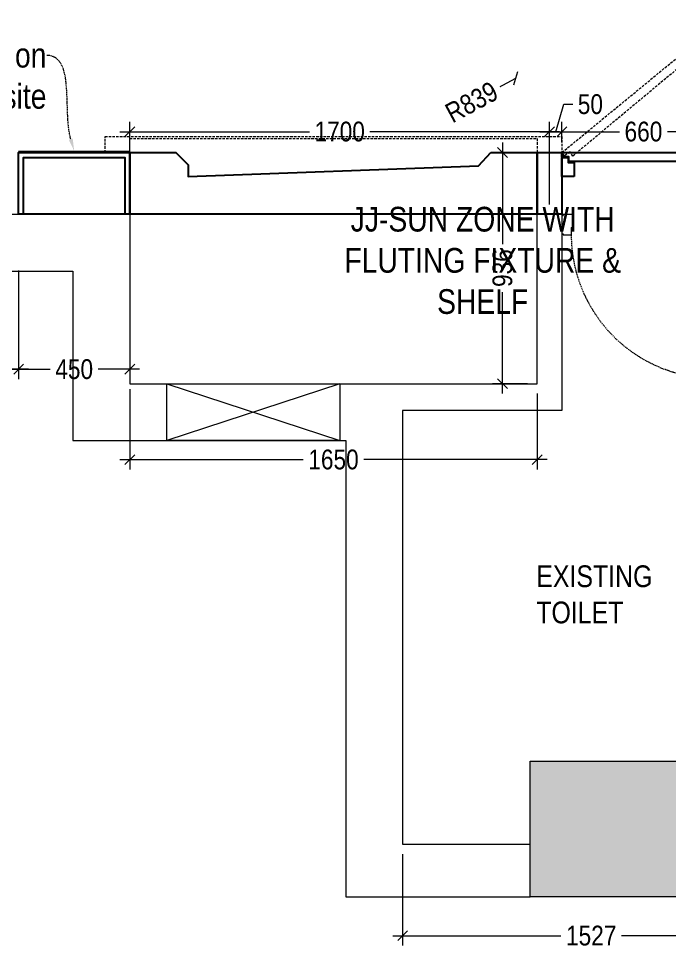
# Model space of a CAD drawing. Extents: x 4444 to 22214, y -867569 to -857440.
# Drawn here: x 15339 to 17974, y -867569 to -863796 of the extents above; entities that cross this region are included whole.
import ezdxf
from ezdxf import colors
from ezdxf.entities.mleader import LeaderData, LeaderLine
from ezdxf.lldxf.tags import DXFTag
from ezdxf.math import Vec2, Vec3

# ---------------------------------------------------------------- set-up
doc = ezdxf.new("R2010")
doc.units = 0
doc.header["$LTSCALE"] = 40
doc.header["$MEASUREMENT"] = 0
doc.header["$PDMODE"] = 3
for name, pattern in [('a_p6_plan_L18$0$HIDDEN', [0.375, 0.25, -0.125]), ('AUSGEZOGEN', [0]), ('HIDDEN2', [0.1875, 0.125, -0.0625])]:
    doc.linetypes.add(name, pattern=pattern)
for name, color, linetype, lineweight in [('A-WALL-MASY', 1, 'Continuous', 9), ('Column', 243, 'Continuous', 9), ('Column hatch', 8, 'Continuous', 9), ('dimensions', 149, 'Continuous', 5), ('door', 36, 'Continuous', 15), ('LENS_CURTAIN', 5, 'a_p6_plan_L18$0$HIDDEN', 9), ('LENS_HATCH', 251, 'Continuous', 5), ('LENS_PARTITION', 21, 'Continuous', 25), ('LENS_TEXT', 31, 'HIDDEN2', 5), ('Mirror', 4, 'Continuous', 15), ('text', 7, 'AUSGEZOGEN', 13)]:
    doc.layers.add(name, color=color, linetype=linetype, lineweight=lineweight)
doc.styles.get("Standard").update_dxf_attribs({"font": 'ARIALN.TTF'})
tags = doc.linetypes.add('DASHED2', pattern=[0.375, 0.25, -0.125]).pattern_tags.tags
tags[6:7] = [DXFTag(74, 4), DXFTag(75, 0), DXFTag(340, '0'), DXFTag(46, 1.0), DXFTag(50, 0.0), DXFTag(44, 0.0), DXFTag(45, 0.0)]
tags[4:5] = [DXFTag(74, 4), DXFTag(75, 0), DXFTag(340, '0'), DXFTag(46, 1.0), DXFTag(50, 0.0), DXFTag(44, 0.0), DXFTag(45, 0.0)]
doc.dimstyles.new('Working', dxfattribs={"dimscale": 0.8, "dimtxt": 100, "dimasz": 50, "dimexe": 50, "dimexo": 50, "dimgap": 25, "dimtad": 1, "dimdec": 0, "dimtxsty": 'Standard', "dimblk": 'ARCHTICK', "dimcen": 0, "dimdle": 50, "dimclrd": 250, "dimclre": 8, "dimclrt": 7, "dimazin": 3, "dimtfac": 1, "dimtdec": 0, "dimtmove": 1, "dimatfit": 3, "dimfxl": 3, "dimlwd": 5, "dimlwe": 0})

# ---------------------------------------------------------------- blocks, each defined once
blk = doc.blocks.new('_ArchTick')
blk.add_lwpolyline([(-0.5, -0.5), (0.5, 0.5)])
blk = doc.blocks.new('*D52')
at = {"layer": 'Defpoints', "color": 0, "ltscale": 50, "transparency": 16777216}
for p in [(14438.9, -864582.2), (15338.9, -864588.1), (15338.9, -865215.8)]:
    blk.add_point(p, dxfattribs=at)
at = {"layer": 'dimensions', "color": 8, "linetype": 'DASHED2', "lineweight": 0, "ltscale": 50, "transparency": 16777216}
for p, q in [((14438.9, -864815.8), (14438.9, -865255.8)), ((15338.9, -864815.8), (15338.9, -865255.8))]:
    blk.add_line(p, q, dxfattribs=at)
at = {"layer": 'dimensions', "color": 250, "linetype": 'DASHED2', "lineweight": 5, "ltscale": 50, "transparency": 16777216}
for p, q in [((14398.9, -865215.8), (14796.5, -865215.8)), ((15378.9, -865215.8), (14981.2, -865215.8))]:
    blk.add_line(p, q, dxfattribs=at)
at = {"layer": 'dimensions', "color": 250, "lineweight": 5, "ltscale": 50, "transparency": 16777216, "xscale": 40, "yscale": 40, "zscale": 40, "rotation": 180}
blk.add_blockref('_ArchTick', (14438.9, -865215.8), dxfattribs=at)
at = {"layer": 'dimensions', "color": 250, "lineweight": 5, "ltscale": 50, "transparency": 16777216, "xscale": 40, "yscale": 40, "zscale": 40}
blk.add_blockref('_ArchTick', (15338.9, -865215.8), dxfattribs=at)
at = {"layer": 'dimensions', "color": 7, "ltscale": 50, "transparency": 16777216, "insert": (14888.9, -865215.8), "char_height": 80, "attachment_point": 5, "bg_fill": 3, "box_fill_scale": 1.25, "bg_fill_color": 9, "bg_fill_true_color": 13158600, "bg_fill_transparency": 0}
blk.add_mtext('\\A1;900', dxfattribs=at)
blk = doc.blocks.new('*D53')
at = {"layer": 'Defpoints', "color": 0, "ltscale": 50, "transparency": 16777216}
for p in [(15338.9, -864588.1), (15788.9, -864588.1), (15788.9, -865215.8)]:
    blk.add_point(p, dxfattribs=at)
at = {"layer": 'dimensions', "color": 8, "linetype": 'DASHED2', "lineweight": 0, "ltscale": 50, "transparency": 16777216}
for p, q in [((15338.9, -864815.8), (15338.9, -865255.8)), ((15788.9, -864815.8), (15788.9, -865255.8))]:
    blk.add_line(p, q, dxfattribs=at)
at = {"layer": 'dimensions', "color": 250, "linetype": 'DASHED2', "lineweight": 5, "ltscale": 50, "transparency": 16777216}
for p, q in [((15298.9, -865215.8), (15470.2, -865215.8)), ((15828.9, -865215.8), (15657.6, -865215.8))]:
    blk.add_line(p, q, dxfattribs=at)
at = {"layer": 'dimensions', "color": 250, "lineweight": 5, "ltscale": 50, "transparency": 16777216, "xscale": 40, "yscale": 40, "zscale": 40, "rotation": 180}
blk.add_blockref('_ArchTick', (15338.9, -865215.8), dxfattribs=at)
at = {"layer": 'dimensions', "color": 250, "lineweight": 5, "ltscale": 50, "transparency": 16777216, "xscale": 40, "yscale": 40, "zscale": 40}
blk.add_blockref('_ArchTick', (15788.9, -865215.8), dxfattribs=at)
at = {"layer": 'dimensions', "color": 7, "ltscale": 50, "transparency": 16777216, "insert": (15563.9, -865215.8), "char_height": 80, "attachment_point": 5, "bg_fill": 3, "box_fill_scale": 1.25, "bg_fill_color": 9, "bg_fill_true_color": 13158600, "bg_fill_transparency": 0}
blk.add_mtext('\\A1;450', dxfattribs=at)
blk = doc.blocks.new('*D54')
at = {"layer": 'Defpoints', "color": 0, "ltscale": 50, "transparency": 16777216}
for p in [(15788.9, -865255.8), (17438.9, -865274.1), (17438.9, -865581.6)]:
    blk.add_point(p, dxfattribs=at)
at = {"layer": 'dimensions', "color": 8, "linetype": 'DASHED2', "lineweight": 0, "ltscale": 50, "transparency": 16777216}
for p, q in [((15788.9, -865295.8), (15788.9, -865621.6)), ((17438.9, -865314.1), (17438.9, -865621.6))]:
    blk.add_line(p, q, dxfattribs=at)
at = {"layer": 'dimensions', "color": 250, "linetype": 'DASHED2', "lineweight": 5, "ltscale": 50, "transparency": 16777216}
for p, q in [((15748.9, -865581.6), (16499.1, -865581.6)), ((17478.9, -865581.6), (16728.6, -865581.6))]:
    blk.add_line(p, q, dxfattribs=at)
at = {"layer": 'dimensions', "color": 250, "lineweight": 5, "ltscale": 50, "transparency": 16777216, "xscale": 40, "yscale": 40, "zscale": 40, "rotation": 180}
blk.add_blockref('_ArchTick', (15788.9, -865581.6), dxfattribs=at)
at = {"layer": 'dimensions', "color": 250, "lineweight": 5, "ltscale": 50, "transparency": 16777216, "xscale": 40, "yscale": 40, "zscale": 40}
blk.add_blockref('_ArchTick', (17438.9, -865581.6), dxfattribs=at)
at = {"layer": 'dimensions', "color": 7, "ltscale": 50, "transparency": 16777216, "insert": (16613.9, -865581.6), "char_height": 80, "attachment_point": 5, "bg_fill": 3, "box_fill_scale": 1.25, "bg_fill_color": 9, "bg_fill_true_color": 13158600, "bg_fill_transparency": 0}
blk.add_mtext('\\A1;1650', dxfattribs=at)
blk = doc.blocks.new('*D55')
at = {"layer": 'Defpoints', "color": 0, "ltscale": 50, "transparency": 16777216}
for p in [(17298.2, -864338.1), (17438.9, -864338.1, 0), (17438.9, -865274.1)]:
    blk.add_point(p, dxfattribs=at)
at = {"layer": 'dimensions', "color": 250, "linetype": 'DASHED2', "lineweight": 5, "ltscale": 50, "transparency": 16777216}
for p, q in [((17298.2, -864298.1), (17298.2, -864713.6)), ((17298.2, -865314.1), (17298.2, -864898.5))]:
    blk.add_line(p, q, dxfattribs=at)
at = {"layer": 'dimensions', "color": 8, "linetype": 'DASHED2', "lineweight": 0, "ltscale": 50, "transparency": 16777216}
for p, q in [((17398.9, -864338.1), (17258.2, -864338.1)), ((17398.9, -865274.1), (17258.2, -865274.1))]:
    blk.add_line(p, q, dxfattribs=at)
at = {"layer": 'dimensions', "color": 250, "lineweight": 5, "ltscale": 50, "transparency": 16777216, "xscale": 40, "yscale": 40, "zscale": 40}
for p, rotation in [((17298.2, -864338.1), 90), ((17298.2, -865274.1), -90.00000000000001)]:
    blk.add_blockref('_ArchTick', p, dxfattribs=dict(at, rotation=rotation))
at = {"layer": 'dimensions', "color": 7, "ltscale": 50, "transparency": 16777216, "insert": (17298.2, -864806.1), "char_height": 80, "attachment_point": 5, "rotation": 90, "bg_fill": 3, "box_fill_scale": 1.25, "bg_fill_color": 9, "bg_fill_true_color": 13158600, "bg_fill_transparency": 0}
blk.add_mtext('\\A1;936', dxfattribs=at)
blk = doc.blocks.new('*D56')
at = {"layer": 'Defpoints', "color": 0, "ltscale": 50, "transparency": 16777216}
for p in [(17352.8, -864037.5, 0), (16613.9, -864435, 0)]:
    blk.add_point(p, dxfattribs=at)
at = {"layer": 'dimensions', "color": 250, "linetype": 'DASHED2', "lineweight": 5, "ltscale": 50, "transparency": 16777216}
blk.add_line((17282.4, -864075.4), (17352.8, -864037.5), dxfattribs=at)
at = {"layer": 'dimensions', "color": 7, "ltscale": 50, "transparency": 16777216, "insert": (17173.2, -864134.1), "char_height": 80, "attachment_point": 5, "rotation": 28.2785, "bg_fill": 3, "box_fill_scale": 1.25, "bg_fill_color": 9, "bg_fill_true_color": 13158600, "bg_fill_transparency": 0}
blk.add_mtext('\\A1;R839', dxfattribs=at)
at = {"layer": 'dimensions', "color": 250, "lineweight": 5, "ltscale": 50, "transparency": 16777216, "xscale": 40, "yscale": 40, "zscale": 40, "rotation": 28.27850105165915}
blk.add_blockref('_ArchTick', (17352.8, -864037.5), dxfattribs=at)
blk = doc.blocks.new('*D58')
at = {"layer": 'Defpoints', "color": 0, "ltscale": 50, "transparency": 16777216}
for p in [(16893.9, -867139.1), (18420.9, -867122.1), (16893.9, -867509.3)]:
    blk.add_point(p, dxfattribs=at)
at = {"layer": 'dimensions', "color": 8, "linetype": 'DASHED2', "lineweight": 0, "ltscale": 50, "transparency": 16777216}
for p, q in [((16893.9, -867179.1), (16893.9, -867549.3)), ((18420.9, -867162.1), (18420.9, -867549.3))]:
    blk.add_line(p, q, dxfattribs=at)
at = {"layer": 'dimensions', "color": 250, "linetype": 'DASHED2', "lineweight": 5, "ltscale": 50, "transparency": 16777216}
for p, q in [((16853.9, -867509.3), (17542.5, -867509.3)), ((18460.9, -867509.3), (17772.2, -867509.3))]:
    blk.add_line(p, q, dxfattribs=at)
at = {"layer": 'dimensions', "color": 250, "lineweight": 5, "ltscale": 50, "transparency": 16777216, "xscale": 40, "yscale": 40, "zscale": 40, "rotation": 180}
blk.add_blockref('_ArchTick', (16893.9, -867509.3), dxfattribs=at)
at = {"layer": 'dimensions', "color": 250, "lineweight": 5, "ltscale": 50, "transparency": 16777216, "xscale": 40, "yscale": 40, "zscale": 40}
blk.add_blockref('_ArchTick', (18420.9, -867509.3), dxfattribs=at)
at = {"layer": 'dimensions', "color": 7, "ltscale": 50, "transparency": 16777216, "insert": (17657.4, -867509.3), "char_height": 80, "attachment_point": 5, "bg_fill": 3, "box_fill_scale": 1.25, "bg_fill_color": 9, "bg_fill_true_color": 13158600, "bg_fill_transparency": 0}
blk.add_mtext('\\A1;1527', dxfattribs=at)
blk = doc.blocks.new('*D85')
at = {"layer": 'Defpoints', "color": 0, "ltscale": 50, "transparency": 16777216}
for p in [(17488.9, -864253.8), (15788.9, -864588.1), (17488.9, -864588.1, 0)]:
    blk.add_point(p, dxfattribs=at)
at = {"layer": 'dimensions', "color": 8, "linetype": 'DASHED2', "lineweight": 0, "ltscale": 50, "transparency": 16777216}
for p, q in [((15788.9, -864548.1), (15788.9, -864213.8)), ((17488.9, -864548.1), (17488.9, -864213.8))]:
    blk.add_line(p, q, dxfattribs=at)
at = {"layer": 'dimensions', "color": 250, "linetype": 'DASHED2', "lineweight": 5, "ltscale": 50, "transparency": 16777216}
for p, q in [((15748.9, -864253.8), (16524.1, -864253.8)), ((17528.9, -864253.8), (16753.6, -864253.8))]:
    blk.add_line(p, q, dxfattribs=at)
at = {"layer": 'dimensions', "color": 250, "lineweight": 5, "ltscale": 50, "transparency": 16777216, "xscale": 40, "yscale": 40, "zscale": 40, "rotation": 180}
blk.add_blockref('_ArchTick', (15788.9, -864253.8), dxfattribs=at)
at = {"layer": 'dimensions', "color": 250, "lineweight": 5, "ltscale": 50, "transparency": 16777216, "xscale": 40, "yscale": 40, "zscale": 40}
blk.add_blockref('_ArchTick', (17488.9, -864253.8), dxfattribs=at)
at = {"layer": 'dimensions', "color": 7, "ltscale": 50, "transparency": 16777216, "insert": (16638.9, -864253.8), "char_height": 80, "attachment_point": 5, "bg_fill": 3, "box_fill_scale": 1.25, "bg_fill_color": 9, "bg_fill_true_color": 13158600, "bg_fill_transparency": 0}
blk.add_mtext('\\A1;1700', dxfattribs=at)
blk = doc.blocks.new('*D86')
at = {"layer": 'Defpoints', "color": 0, "ltscale": 50, "transparency": 16777216}
for p in [(17538.9, -864253.8), (17538.9, -864338.1, 0), (17488.9, -864588.1, 0)]:
    blk.add_point(p, dxfattribs=at)
at = {"layer": 'dimensions', "color": 250, "linetype": 'DASHED2', "lineweight": 5, "ltscale": 50, "transparency": 16777216}
for p, q in [((17513.9, -864253.8), (17547.1, -864142.9)), ((17547.1, -864142.9), (17587.1, -864142.9)), ((17448.9, -864253.8), (17578.9, -864253.8))]:
    blk.add_line(p, q, dxfattribs=at)
at = {"layer": 'dimensions', "color": 8, "linetype": 'DASHED2', "lineweight": 0, "ltscale": 50, "transparency": 16777216}
for p, q in [((17488.9, -864548.1), (17488.9, -864213.8)), ((17538.9, -864298.1), (17538.9, -864213.8))]:
    blk.add_line(p, q, dxfattribs=at)
at = {"layer": 'dimensions', "color": 250, "lineweight": 5, "ltscale": 50, "transparency": 16777216, "xscale": 40, "yscale": 40, "zscale": 40, "rotation": 180}
blk.add_blockref('_ArchTick', (17488.9, -864253.8), dxfattribs=at)
at = {"layer": 'dimensions', "color": 250, "lineweight": 5, "ltscale": 50, "transparency": 16777216, "xscale": 40, "yscale": 40, "zscale": 40}
blk.add_blockref('_ArchTick', (17538.9, -864253.8), dxfattribs=at)
at = {"layer": 'dimensions', "color": 7, "ltscale": 50, "transparency": 16777216, "insert": (17654, -864142.9), "char_height": 80, "attachment_point": 5, "bg_fill": 3, "box_fill_scale": 1.25, "bg_fill_color": 9, "bg_fill_true_color": 13158600, "bg_fill_transparency": 0}
blk.add_mtext('\\A1;50', dxfattribs=at)
blk = doc.blocks.new('*D87')
at = {"layer": 'Defpoints', "color": 0, "ltscale": 50, "transparency": 16777216}
for p in [(18198.9, -864253.8), (17538.9, -864338.1, 0), (18198.9, -864375.1, 0)]:
    blk.add_point(p, dxfattribs=at)
at = {"layer": 'dimensions', "color": 8, "linetype": 'DASHED2', "lineweight": 0, "ltscale": 50, "transparency": 16777216}
for p, q in [((17538.9, -864298.1), (17538.9, -864213.8)), ((18198.9, -864335.1), (18198.9, -864213.8))]:
    blk.add_line(p, q, dxfattribs=at)
at = {"layer": 'dimensions', "color": 250, "linetype": 'DASHED2', "lineweight": 5, "ltscale": 50, "transparency": 16777216}
for p, q in [((17498.9, -864253.8), (17776.3, -864253.8)), ((18238.9, -864253.8), (17961.4, -864253.8))]:
    blk.add_line(p, q, dxfattribs=at)
at = {"layer": 'dimensions', "color": 250, "lineweight": 5, "ltscale": 50, "transparency": 16777216, "xscale": 40, "yscale": 40, "zscale": 40, "rotation": 180}
blk.add_blockref('_ArchTick', (17538.9, -864253.8), dxfattribs=at)
at = {"layer": 'dimensions', "color": 250, "lineweight": 5, "ltscale": 50, "transparency": 16777216, "xscale": 40, "yscale": 40, "zscale": 40}
blk.add_blockref('_ArchTick', (18198.9, -864253.8), dxfattribs=at)
at = {"layer": 'dimensions', "color": 7, "ltscale": 50, "transparency": 16777216, "insert": (17868.9, -864253.8), "char_height": 80, "attachment_point": 5, "bg_fill": 3, "box_fill_scale": 1.25, "bg_fill_color": 9, "bg_fill_true_color": 13158600, "bg_fill_transparency": 0}
blk.add_mtext('\\A1;660', dxfattribs=at)
blk = doc.blocks.new('*U28')
at = {"layer": 'door'}
for p, q in [((547486.2, 1778568.1), (547486.2, 1779150.2)), ((547513.7, 1779150.2), (547486.2, 1779150.2)), ((547513.7, 1779150.2), (547513.7, 1778568.1)), ((547447.3, 1778563.5), (547451.8, 1778563.5)), ((547447.3, 1778489.2), (547447.3, 1778563.5)), ((547451.8, 1778568.1), (547483.9, 1778568.1)), ((547451.8, 1778563.5), (547451.8, 1778568.1)), ((547483.9, 1778538.3), (547483.9, 1778568.1)), ((547513.7, 1778568.1), (547486.2, 1778568.1)), ((548102.7, 1778568.1), (548070.6, 1778568.1)), ((548070.6, 1778538.3), (548070.6, 1778568.1)), ((548102.7, 1778563.5), (548102.7, 1778568.1)), ((548107.3, 1778563.5), (548102.7, 1778563.5)), ((548107.3, 1778489.2), (548107.3, 1778563.5)), ((547483.9, 1778538.3), (547493.1, 1778538.3)), ((547493.1, 1778484.6), (547493.1, 1778538.3)), ((548061.4, 1778484.6), (548061.4, 1778538.3)), ((548070.6, 1778538.3), (548061.4, 1778538.3)), ((547447.3, 1778489.2), (547451.8, 1778489.2)), ((547451.8, 1778484.6), (547451.8, 1778489.2)), ((547451.8, 1778484.6), (547493.1, 1778484.6)), ((548102.7, 1778484.6), (548061.4, 1778484.6)), ((548102.7, 1778484.6), (548102.7, 1778489.2)), ((548107.3, 1778489.2), (548102.7, 1778489.2))]:
    blk.add_line(p, q, dxfattribs=at)
at = {"layer": 'door', "color": 7, "linetype": 'HIDDEN2', "extrusion": (0, 0, -1)}
blk.add_ellipse((547486.2, 1778568.1), major_axis=(582.1, 0), ratio=1, start_param=-1.570791, end_param=0.051209, dxfattribs=at)
blk = doc.blocks.new('awefqwf')
at = {"layer": 'Column hatch'}
h = blk.add_hatch(color=7, dxfattribs=at)
h.paths.add_polyline_path([(-4403, -8989), (-3393, -8989), (-3393, -8439), (-4403, -8439)])
h.paths.add_polyline_path([(-377, -4885), (0, -4885), (0, -4436), (-377, -4436)])
h.paths.add_polyline_path([(-684, -443), (0, -443), (0, 0), (-684, 0)])
h.paths.add_polyline_path([(-4254, -582), (-3474, -582), (-3474, 0), (-4254, 0)])
h.paths.add_polyline_path([(-9029, -617), (-8338, -617), (-8338, 0), (-9029, 0)])
h.paths.add_polyline_path([(-13667, -615), (-12948, -615), (-12948, 0), (-13667, 0)])
h.paths.add_polyline_path([(-13655, -6646), (-13124, -6646), (-13124, -6185), (-13655, -6185)])
at = {"layer": 'A-WALL-MASY'}
for p, q in [((-8753, -6225), (-6025, -6225)), ((-6025, -6225), (-6025, -6911)), ((-4375, -6911), (-4375, -6225)), ((-4375, -6225), (-4275, -6225)), ((-4275, -6225), (-4275, -7019)), ((-8523, -6455), (-6255, -6455)), ((-6255, -6455), (-6255, -7141)), ((-6025, -6911), (-4375, -6911)), ((-4275, -7019), (-4920, -7019)), ((-4920, -7019), (-4920, -8776)), ((-6255, -7141), (-5150, -7141)), ((-5150, -7141), (-5150, -8989)), ((-4920, -8776), (-4403, -8776)), ((-5150, -8989), (-4403, -8989))]:
    blk.add_line(p, q, dxfattribs=at)
at = {"layer": 'Column'}
blk.add_lwpolyline([(-4403, -8439), (-3393, -8439), (-3393, -8989), (-4403, -8989)], close=True, dxfattribs=at)
at = {"layer": 'door', "rotation": 180}
blk.add_blockref('*U28', (543832.3, 1772259.6, 0), dxfattribs=at)
at = {"layer": 'text', "insert": (-4378.9, -7646.8), "char_height": 87.973, "width": 499.156, "attachment_point": 1}
blk.add_mtext('EXISTING TOILET', dxfattribs=at)

msp = doc.modelspace()

# ---------------------------------------------------------------- dimensions: what is measured, and where the dimension line sits
at = {"layer": 'dimensions', "color": 3, "ltscale": 50, "true_color": 0x15f609}
for base, p1, p2, picture, middle in [((15338.9, -865215.8), (14438.9, -864582.2), (15338.9, -864588.1), '*D52', (14888.9, -865215.8)), ((16893.9, -867509.3), (18420.9, -867122.1), (16893.9, -867139.1), '*D58', (17657.4, -867509.3))]:
    dim = msp.add_linear_dim(base=base, p1=p1, p2=p2, dimstyle='Working', override={"dimfxl": 500, "dimfxlon": 1, "dimtfill": 1, "dimarcsym": 1}, dxfattribs=at)
    dim.commit()
    dim.dimension.update_dxf_attribs({"geometry": picture, "text_midpoint": middle})

# ---------------------------------------------------------------- leaders
at = {"layer": 'LENS_TEXT', "linetype": 'Continuous', "ltscale": 3}
ml = msp.add_multileader_mtext('Standard', dxfattribs=at)
ml.set_content('{\\C256;Mirror on site}', color=1)
ml.set_leader_properties(color=256, linetype='ByLayer', lineweight=-1)
ml.build(insert=Vec2(0, 0))
ml.multileader.update_dxf_attribs({"leader_type": 2, "dogleg_length": 0.36, "arrow_head_size": 50})
ctx = ml.context
ctx.base_point, ctx.char_height, ctx.arrow_head_size, ctx.landing_gap_size, ctx.plane_origin = Vec3(15009.7, -863944.8), 100, 50, 0.09, Vec3(14519.8, -863456.1)
ctx.text_align_type = 2
notes = []
notes.append((ctx, [(1, (1, 1, 0), (15451.9, -863944.8), (-1, 0), 0.36, [(1, [(15563.9, -864332.1)], 0, [])])]))
ctx.mtext.insert, ctx.mtext.width, ctx.mtext.alignment, ctx.mtext.flow_direction = Vec3(15451.5, -863894), 457.776, 3, 5
for ctx, leaders in notes:
    for number, flags, end, landing, length, lines in leaders:
        leader = LeaderData()
        leader.index, (leader.has_last_leader_line, leader.has_dogleg_vector, leader.attachment_direction) = number, flags
        leader.last_leader_point, leader.dogleg_vector, leader.dogleg_length = Vec3(end), Vec3(landing), length
        for number, points, colour, breaks in lines:
            line = LeaderLine()
            line.index, line.vertices, line.color, line.breaks = number, Vec3.list(points), colors.encode_raw_color(colour), breaks
            leader.lines.append(line)
        ctx.leaders.append(leader)

# ---------------------------------------------------------------- next in the draw order: dimensions: what is measured, and where the dimension line sits
at = {"layer": 'dimensions', "color": 3, "ltscale": 50, "true_color": 0x15f609}
dim = msp.add_linear_dim(base=(15788.9, -865215.8), p1=(15338.9, -864588.1), p2=(15788.9, -864588.1), dimstyle='Working', override={"dimfxl": 500, "dimfxlon": 1, "dimtfill": 1, "dimarcsym": 1}, dxfattribs=at)
dim.commit()
dim.dimension.update_dxf_attribs({"geometry": '*D53', "text_midpoint": (15563.9, -865215.8)})

# ---------------------------------------------------------------- next in the draw order: dimensions: what is measured, and where the dimension line sits
dim = msp.add_linear_dim(base=(17438.9, -865581.6), p1=(15788.9, -865255.8), p2=(17438.9, -865274.1), dimstyle='Working', override={"dimfxl": 500, "dimfxlon": 1, "dimtfill": 1, "dimarcsym": 1}, dxfattribs=at)
dim.commit()
dim.dimension.update_dxf_attribs({"geometry": '*D54', "text_midpoint": (16613.9, -865581.6)})

# ---------------------------------------------------------------- next in the draw order: linework, layer by layer
at = {"layer": 'LENS_HATCH', "color": 3}
msp.add_lwpolyline([(16638.9, -865274.1), (16638.9, -865504.1), (15938.9, -865504.1), (15938.9, -865274.1)], close=True, dxfattribs=at)
for points in [[(16638.9, -865274.1), (15938.9, -865504.1)], [(15938.9, -865274.1), (16638.9, -865504.1)]]:
    msp.add_lwpolyline(points, dxfattribs=at)

# ---------------------------------------------------------------- next in the draw order: dimensions: what is measured, and where the dimension line sits
at = {"layer": 'dimensions', "color": 3, "ltscale": 50, "true_color": 0x15f609}
dim = msp.add_linear_dim(base=(17298.2, -864338.1), p1=(17438.9, -865274.1), p2=(17438.9, -864338.1, 0), angle=90, dimstyle='Working', override={"dimfxl": 500, "dimfxlon": 1, "dimtfill": 1, "dimarcsym": 1}, dxfattribs=at)
dim.commit()
dim.dimension.update_dxf_attribs({"geometry": '*D55', "text_midpoint": (17298.2, -864806.1)})

# ---------------------------------------------------------------- next in the draw order: dimensions: what is measured, and where the dimension line sits
dim = msp.add_radius_dim(center=(16613.9, -864435, 0), mpoint=(17352.8, -864037.5, 0), dimstyle='Working', override={"dimfxl": 500, "dimfxlon": 1, "dimtfill": 1, "dimarcsym": 1}, dxfattribs=at)
dim.commit()
dim.dimension.update_dxf_attribs({"geometry": '*D56', "text_midpoint": (17173.2, -864134.1), "dimtype": 132})

# ---------------------------------------------------------------- next in the draw order: dimensions: what is measured, and where the dimension line sits
dim = msp.add_linear_dim(base=(17488.9, -864253.8), p1=(15788.9, -864588.1), p2=(17488.9, -864588.1, 0), dimstyle='Working', override={"dimfxl": 500, "dimfxlon": 1, "dimtfill": 1, "dimarcsym": 1}, dxfattribs=at)
dim.commit()
dim.dimension.update_dxf_attribs({"geometry": '*D85', "text_midpoint": (16638.9, -864253.8)})

# ---------------------------------------------------------------- next in the draw order: linework, layer by layer
at = {"layer": 'LENS_PARTITION'}
for points in [[(15788.9, -864588.1), (15338.9, -864588.1), (15338.9, -864338.1), (15788.9, -864338.1)], [(15768.9, -864588.1), (15358.9, -864588.1), (15358.9, -864358.1), (15768.9, -864358.1)]]:
    msp.add_lwpolyline(points, close=True, dxfattribs=at)
at = {"layer": 'Mirror'}
for points in [[(15338.9, -864332.1), (15788.9, -864332.1)], [(15338.9, -864338.1), (15788.9, -864338.1)]]:
    msp.add_lwpolyline(points, dxfattribs=at)

# ---------------------------------------------------------------- next in the draw order: dimensions: what is measured, and where the dimension line sits
at = {"layer": 'dimensions', "color": 3, "ltscale": 50, "true_color": 0x15f609}
dim = msp.add_linear_dim(base=(17538.9, -864253.8), p1=(17488.9, -864588.1, 0), p2=(17538.9, -864338.1, 0), dimstyle='Working', override={"dimfxl": 500, "dimfxlon": 1, "dimtfill": 1, "dimarcsym": 1}, dxfattribs=at)
dim.commit()
dim.dimension.update_dxf_attribs({"geometry": '*D86', "text_midpoint": (17607.1, -864142.9)})

# ---------------------------------------------------------------- next in the draw order: linework, layer by layer
at = {"layer": 'LENS_CURTAIN'}
msp.add_lwpolyline([(15788.9, -864338.1), (15788.9, -864281.9), (17438.9, -864281.9), (17438.9, -864338.1)], dxfattribs=at)
at = {"layer": 'LENS_PARTITION'}
msp.add_lwpolyline([(17251.2, -864338.1), (17438.9, -864338.1), (17438.9, -864588.1), (15788.9, -864588.1), (15788.9, -864338.1), (15974.8, -864338.1), (16024.8, -864388.1), (16024.8, -864435), (17201.4, -864391.7)], close=True, dxfattribs=at)

# ---------------------------------------------------------------- next in the draw order: texts
at = {"layer": 'LENS_TEXT', "linetype": 'Continuous', "insert": (16638.9, -864558.1, 0), "char_height": 100, "width": 1158.208, "attachment_point": 1}
msp.add_mtext('\\pxqc;JJ-SUN ZONE WITH FLUTING FIXTURE & SHELF ', dxfattribs=at)

# ---------------------------------------------------------------- next in the draw order: dimensions: what is measured, and where the dimension line sits
at = {"layer": 'dimensions', "color": 3, "ltscale": 50, "true_color": 0x15f609}
dim = msp.add_linear_dim(base=(18198.9, -864253.8), p1=(17538.9, -864338.1, 0), p2=(18198.9, -864375.1, 0), dimstyle='Working', override={"dimfxl": 500, "dimfxlon": 1, "dimtfill": 1, "dimarcsym": 1}, dxfattribs=at)
dim.commit()
dim.dimension.update_dxf_attribs({"geometry": '*D87', "text_midpoint": (17868.9, -864253.8)})

# ---------------------------------------------------------------- next in the draw order: linework, layer by layer
at = {"layer": 'LENS_CURTAIN'}
msp.add_lwpolyline([(18064.4, -863905.9), (18074.2, -863919.8), (18051.2, -863935.8), (18062.7, -863952.2), (17583, -864352.4), (17571.6, -864336), (17548.6, -864352), (17538.9, -864338.1)], close=True, dxfattribs=at)
msp.add_lwpolyline([(15688.9, -864338.1), (15688.9, -864273), (17538.9, -864273), (17538.9, -864338.1)], dxfattribs=at)
at = {"layer": 'LENS_PARTITION'}
for points in [[(17538.9, -864588.1), (17438.9, -864588.1), (17438.9, -864338.1), (17538.9, -864338.1)], [(18248.9, -864338.1), (18248.9, -864355.1), (18220.9, -864355.1), (18220.9, -864375.1), (17566.9, -864375.1), (17566.9, -864355.1), (17538.9, -864355.1), (17538.9, -864338.1)], [(17588.9, -864435.3), (17538.9, -864435.3), (17538.9, -864358.1), (17563.9, -864358.1), (17563.9, -864378.1), (17588.9, -864378.1)]]:
    msp.add_lwpolyline(points, close=True, dxfattribs=at)

# ---------------------------------------------------------------- next in the draw order: block references
at = {"layer": 'dimensions', "color": 3}
msp.add_blockref('awefqwf', (21813.9, -858363.1), dxfattribs=at)

doc.saveas('drawing.dxf')
